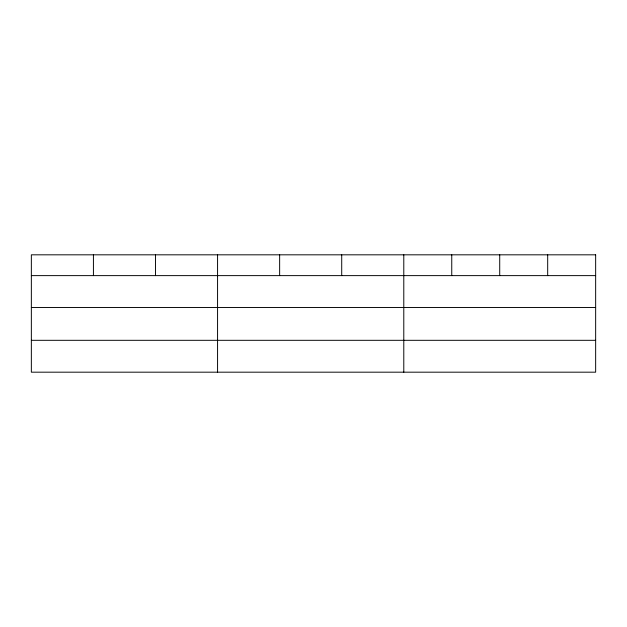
<?xml version="1.0" encoding="UTF-8"?>
<svg xmlns="http://www.w3.org/2000/svg" width="627" height="627" viewBox="0 0 627 627"><rect width="100%" height="100%" fill="white"/><g stroke="black" fill="none" stroke-linecap="round" stroke-linejoin="round"><path stroke-width="0.94" d="M31.35 275.621L595.65 275.621M31.35 307.481L595.65 307.481M31.35 340.312L595.65 340.312M547.684 254.821L547.684 275.621M499.719 254.821L499.719 275.621M451.753 254.821L451.753 275.621M403.788 254.821L403.788 372.179M341.715 254.821L341.715 275.621M279.642 254.821L279.642 275.621M217.569 254.821L217.569 372.179M155.496 254.821L155.496 275.621M93.423 254.821L93.423 275.621M595.65 254.821L31.35 254.821L31.35 372.179L595.65 372.179L595.65 254.821"/></g></svg>
